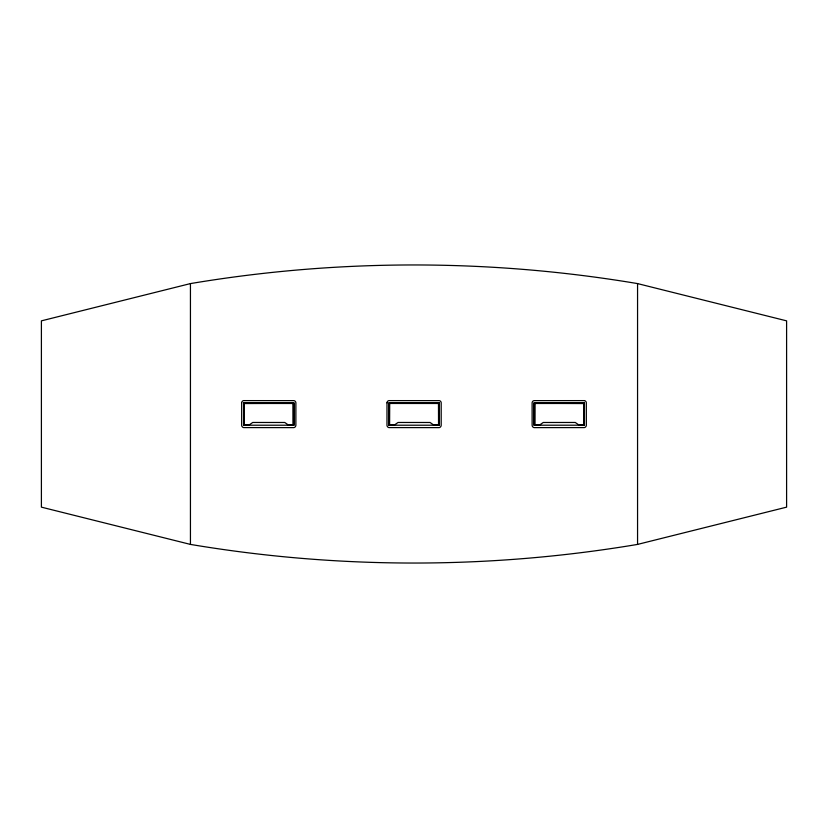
<?xml version="1.0" encoding="UTF-8"?>
<svg xmlns="http://www.w3.org/2000/svg" width="828" height="828" viewBox="0 0 828 828"><rect width="100%" height="100%" fill="white"/><g stroke="black" fill="none" stroke-linecap="round" stroke-linejoin="round"><path stroke-width="1.24" d="M243.608 425.188L243.618 402.863L293.94 402.894L293.93 425.209L243.618 425.209L243.618 402.863M243.96 403.464L243.949 424.888L249.352 424.836L252.726 422.466L284.78 422.487L288.144 424.857L293.547 424.909L293.557 403.484L243.96 403.464L244.084 424.888M244.27 424.888L244.281 403.464M244.363 403.464L293.164 403.298M293.236 424.909L293.164 403.174M293.422 424.909L293.433 403.484M388.922 425.188L388.932 402.863L439.254 402.894L439.244 425.209L388.932 425.209L388.932 402.863M389.398 424.888L389.408 403.464M389.584 424.888L389.677 403.143L438.478 403.174L438.55 424.909M438.736 424.909L438.871 403.484L389.274 403.464L389.264 424.888L394.666 424.836L398.04 422.466L430.094 422.487L433.458 424.857L438.861 424.909M190.44 283.59L41.4 320.85L41.4 507.15L190.44 544.41A1350.675 1350.675 0 0 0 637.56 544.41L786.6 507.15L786.6 320.85L637.56 283.59A1350.675 1350.675 0 0 0 190.44 283.59L190.44 544.41M534.06 402.894L584.392 402.894L584.392 425.188L534.07 425.209L534.06 402.894L534.06 425.188M389.677 403.277L438.478 403.298M534.836 403.298L583.636 403.464M584.04 403.464L534.443 403.484L534.453 424.909L539.856 424.857L543.22 422.487L575.274 422.466L578.648 424.836L584.05 424.888L584.04 403.464L583.916 424.888M583.719 403.464L583.73 424.888M534.836 403.174L534.764 424.909M534.567 403.484L534.577 424.909M637.56 283.59L637.56 544.41M584.392 402.894L584.392 425.188M439.244 402.863L439.244 425.209M293.93 402.863L293.93 425.209M241.672 402.863L241.662 425.188A2.463 2.463 0 0 0 243.608 427.59L293.93 427.621A2.463 2.463 0 0 0 295.875 425.209L295.886 402.894A2.287 2.287 0 0 0 293.94 400.628L243.618 400.607A2.287 2.287 0 0 0 241.672 402.863M386.986 402.863L386.976 425.188A2.463 2.463 0 0 0 388.922 427.59L439.244 427.621A2.463 2.463 0 0 0 441.189 425.209L441.2 402.894A2.287 2.287 0 0 0 439.254 400.628L388.932 400.607A2.287 2.287 0 0 0 386.986 402.863M584.382 400.607L534.06 400.628A2.287 2.287 0 0 0 532.114 402.894L532.125 425.209A2.463 2.463 0 0 0 534.07 427.621L584.392 427.59A2.463 2.463 0 0 0 586.338 425.188L586.327 402.863A2.287 2.287 0 0 0 584.382 400.607"/></g></svg>
